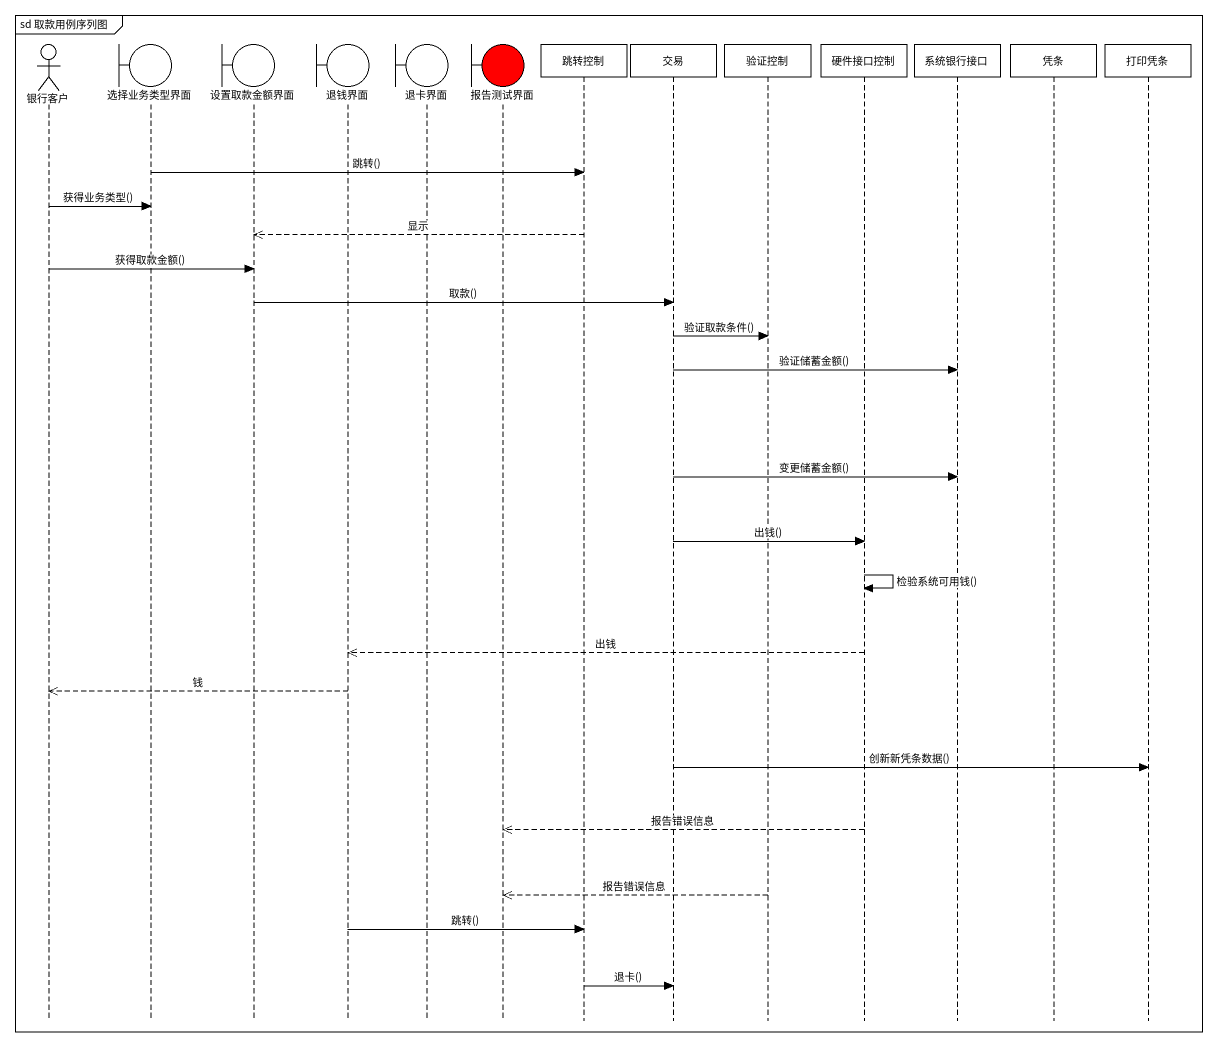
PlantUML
@startuml
mainframe sd 取款用例序列图
hide footbox
actor 银行客户
boundary 选择业务类型界面 #FFFFFF
boundary 设置取款金额界面 #FFFFFF
boundary 退钱界面
boundary 退卡界面
boundary 报告测试界面 #FF0000
participant 跳转控制 #FFFFFF
participant 交易 #FFFFFF
participant 验证控制 #FFFFFF
participant 硬件接口控制 #FFFFFF
participant 系统银行接口 #FFFFFF
participant 凭条 #FFFFFF
participant 打印凭条 #FFFFFF

选择业务类型界面 -> 跳转控制 : 跳转()
银行客户 -> 选择业务类型界面 : 获得业务类型()
跳转控制 -->> 设置取款金额界面 : 显示
银行客户 -> 设置取款金额界面 : 获得取款金额()
设置取款金额界面 -> 交易 : 取款()
交易 -> 验证控制 : 验证取款条件()
交易 -> 系统银行接口 : 验证储蓄金额()
交易 -> 系统银行接口 : 变更储蓄金额()
交易 -> 硬件接口控制 : 出钱()
硬件接口控制 -> 硬件接口控制 : 检验系统可用钱()
硬件接口控制 -->> 退钱界面 : 出钱
退钱界面 -->> 银行客户 : 钱
交易 -> 打印凭条 : 创新新凭条数据()
硬件接口控制 -->> 报告测试界面 : 报告错误信息
验证控制 -->> 报告测试界面 : 报告错误信息
退钱界面 -> 跳转控制 : 跳转()
跳转控制 -> 交易 : 退卡()
@enduml
